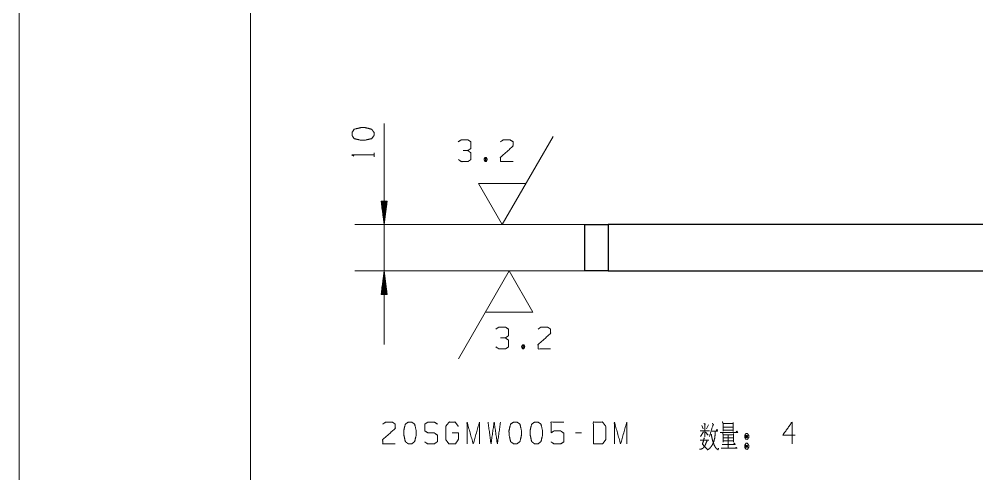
# Model space of a CAD drawing. Header units: millimetres. Extents: x 0 to 210, y 0 to 297.
# Drawn here: x 0 to 103.6, y 55.5 to 104.7 of the extents above; entities that cross this region are included whole.
import ezdxf

# ---------------------------------------------------------------- set-up
doc = ezdxf.new("R2010")
doc.units = ezdxf.units.MM
doc.layers.add('101', color=7, linetype='Continuous', true_color=0xffffff)

msp = doc.modelspace()

# ---------------------------------------------------------------- linework, layer by layer
at = {"layer": '101', "color": 133, "linetype": 'Continuous', "lineweight": 18}
for p, q in [((0, 297), (0, 0)), ((25, 292), (25, 5))]:
    msp.add_line(p, q, dxfattribs=at)
at = {"layer": '101', "color": 22, "linetype": 'Continuous', "lineweight": 18}
for p, q in [((39.46, 69.51), (39.46, 93.37)), ((39.8, 84.99), (39.13, 84.99)), ((39.13, 84.99), (39.13, 84.95)), ((39.13, 84.99), (39.13, 84.95)), ((39.13, 84.99), (39.46, 82.45)), ((39.18, 84.99), (39.18, 84.57)), ((39.23, 84.99), (39.23, 84.18)), ((39.28, 84.99), (39.28, 83.8)), ((39.34, 84.99), (39.34, 83.41)), ((39.39, 84.99), (39.39, 83.02)), ((39.44, 84.99), (39.44, 82.64)), ((39.46, 82.45), (39.8, 84.99)), ((39.49, 84.99), (39.49, 82.64)), ((39.54, 84.99), (39.54, 83.02)), ((39.59, 84.99), (39.59, 83.41)), ((39.64, 84.99), (39.64, 83.8)), ((39.69, 84.99), (39.69, 84.18)), ((39.74, 84.99), (39.74, 84.57)), ((39.79, 84.99), (39.79, 84.95)), ((39.79, 84.99), (39.79, 84.95)), ((63.68, 82.45), (36.29, 82.45)), ((48.43, 82.45), (56.05, 82.45)), ((63.68, 82.45), (49.06, 82.45)), ((63.68, 77.45), (36.29, 77.45)), ((39.46, 77.45), (39.13, 74.91)), ((39.39, 74.91), (39.39, 76.87)), ((39.44, 74.91), (39.44, 77.25)), ((39.8, 74.91), (39.46, 77.45)), ((39.49, 74.91), (39.49, 77.25)), ((39.54, 74.91), (39.54, 76.87)), ((56.79, 77.45), (49.17, 77.45)), ((63.68, 77.45), (49.81, 77.45)), ((39.23, 74.91), (39.23, 75.71)), ((39.28, 74.91), (39.28, 76.09)), ((39.34, 74.91), (39.34, 76.48)), ((39.59, 74.91), (39.59, 76.48)), ((39.64, 74.91), (39.64, 76.09)), ((39.69, 74.91), (39.69, 75.71)), ((39.13, 74.91), (39.13, 74.94)), ((39.13, 74.91), (39.13, 74.94)), ((39.13, 74.91), (39.8, 74.91)), ((39.18, 74.91), (39.18, 75.32)), ((39.74, 74.91), (39.74, 75.32)), ((39.79, 74.91), (39.79, 74.94)), ((39.79, 74.91), (39.79, 74.94))]:
    msp.add_line(p, q, dxfattribs=at)
at = {"layer": '101', "color": 163, "linetype": 'Continuous', "lineweight": 13}
for p, q in [((52.24, 82.45), (57.74, 91.97)), ((49.67, 86.9), (54.81, 86.9)), ((52.24, 82.45), (49.67, 86.9)), ((52.98, 77.45), (47.49, 67.93)), ((52.98, 77.45), (55.55, 73)), ((55.55, 73), (50.41, 73))]:
    msp.add_line(p, q, dxfattribs=at)
at = {"layer": '101', "color": 72, "linetype": 'Continuous', "lineweight": 18}
for p, q in [((38.37, 89.78), (38.37, 90.2)), ((50.36, 89.71), (50.52, 89.28)), ((54.42, 69.46), (54.58, 69.03)), ((73.8, 60.74), (73.96, 60.39)), ((74.55, 60.79), (74.32, 60.39)), ((60.82, 59.94), (60.15, 59.94)), ((73.65, 59.16), (74.56, 59.16)), ((74, 60.04), (73.68, 59.54)), ((74.23, 60.01), (74.51, 59.69))]:
    msp.add_line(p, q, dxfattribs=at)
at = {"layer": '101', "color": 72, "linetype": 'Continuous', "lineweight": 25}
for p, q in [((61.18, 77.45), (61.18, 82.45)), ((61.18, 82.45), (63.68, 82.45)), ((113.68, 82.45), (63.68, 82.45)), ((63.68, 82.45), (63.68, 77.45)), ((63.68, 77.45), (61.18, 77.45)), ((63.68, 77.45), (113.68, 77.45))]:
    msp.add_line(p, q, dxfattribs=at)
at = {"layer": '101', "color": 72, "linetype": 'Continuous', "lineweight": 18}
for points, knots in [([(38.37, 92.42), (38.12, 92.76), (37.42, 92.94), (36.95, 92.94), (36.22, 92.76), (36, 92.42), (36, 92.09), (36.22, 91.75), (36.95, 91.57), (37.42, 91.59), (38.12, 91.75), (38.37, 92.09), (38.37, 92.42)], [0, 0, 0.067525, 0.183971, 0.260583, 0.380942, 0.446141, 0.500306, 0.565504, 0.685863, 0.762528, 0.87831, 0.945835, 1, 1]), ([(48.51, 90.46), (48.84, 90.68), (48.84, 91.41), (48.51, 91.63), (47.82, 91.63), (47.48, 91.41)], [0, 0, 0.153874, 0.429852, 0.583727, 0.846124, 1, 1]), ([(52.05, 91.41), (52.37, 91.63), (53.06, 91.63), (53.4, 91.41), (53.4, 90.93), (52.04, 89.73), (52.05, 89.26), (53.4, 89.26)], [0, 0, 0.069692, 0.192978, 0.265274, 0.350227, 0.67474, 0.759752, 1, 1]), ([(47.5, 89.48), (47.82, 89.26), (48.51, 89.26), (48.84, 89.48), (48.84, 90.21), (48.51, 90.46), (48, 90.46)], [0, 0, 0.124121, 0.343688, 0.472446, 0.703377, 0.836732, 1, 1]), ([(36.2, 89.85), (36, 89.99), (38.37, 89.99)], [0, 0, 0.093489, 1, 1]), ([(50.36, 89.28), (50.52, 89.28), (50.61, 89.51), (50.52, 89.71), (50.36, 89.71), (50.27, 89.51), (50.36, 89.28), (50.52, 89.71)], [0, 0, 0.093975, 0.236781, 0.365958, 0.459933, 0.589109, 0.731913, 1, 1]), ([(52.57, 70.21), (52.91, 70.43), (52.91, 71.16), (52.57, 71.38), (51.88, 71.38), (51.55, 71.16)], [0, 0, 0.153874, 0.429852, 0.583727, 0.846126, 1, 1]), ([(56.12, 71.16), (56.43, 71.38), (57.12, 71.38), (57.46, 71.16), (57.46, 70.68), (56.1, 69.48), (56.12, 69.01), (57.46, 69.01)], [0, 0, 0.069692, 0.192978, 0.265274, 0.350227, 0.67474, 0.759752, 1, 1]), ([(51.56, 69.23), (51.88, 69.01), (52.57, 69.01), (52.91, 69.23), (52.91, 69.96), (52.57, 70.21), (52.06, 70.21)], [0, 0, 0.124119, 0.343688, 0.472446, 0.703377, 0.836732, 1, 1]), ([(54.42, 69.03), (54.58, 69.03), (54.67, 69.26), (54.58, 69.46), (54.42, 69.46), (54.33, 69.26), (54.42, 69.03), (54.58, 69.46)], [0, 0, 0.093976, 0.236785, 0.365958, 0.459934, 0.589105, 0.731914, 1, 1]), ([(39.32, 60.89), (39.64, 61.11), (40.33, 61.11), (40.67, 60.89), (40.67, 60.41), (39.3, 59.21), (39.32, 58.74), (40.67, 58.74)], [0, 0, 0.069692, 0.192977, 0.265274, 0.350227, 0.67474, 0.759752, 1, 1]), ([(42.43, 58.74), (42.76, 58.99), (42.94, 59.69), (42.94, 60.16), (42.76, 60.89), (42.43, 61.11), (42.09, 61.11), (41.76, 60.89), (41.58, 60.16), (41.6, 59.69), (41.76, 58.99), (42.09, 58.74), (42.43, 58.74)], [0, 0, 0.067526, 0.183972, 0.260584, 0.380943, 0.446141, 0.500306, 0.565504, 0.685863, 0.762528, 0.87831, 0.945835, 1, 1]), ([(43.86, 58.96), (44.19, 58.74), (44.88, 58.74), (45.22, 58.99), (45.22, 59.69), (44.88, 59.94), (44.21, 59.94), (43.86, 60.16), (43.86, 60.89), (44.21, 61.11), (44.88, 61.11), (45.22, 60.89)], [0, 0, 0.068036, 0.184055, 0.254519, 0.372336, 0.4428, 0.555844, 0.626371, 0.748394, 0.818921, 0.931965, 1, 1]), ([(46.82, 59.94), (47.49, 59.94), (47.49, 59.21), (47.16, 58.74), (46.47, 58.74), (46.13, 59.21), (46.13, 60.64), (46.49, 61.11), (47.14, 61.11), (47.48, 60.64)], [0, 0, 0.103295, 0.214795, 0.304261, 0.410275, 0.499741, 0.718896, 0.809958, 0.910534, 1, 1]), ([(48.43, 58.74), (48.43, 61.11), (49.1, 58.74), (49.77, 61.11), (49.77, 58.74)], [0, 0, 0.245192, 0.5, 0.754808, 1, 1]), ([(50.7, 61.11), (51.02, 58.74), (51.36, 61.11), (51.71, 58.74), (52.05, 61.11)], [0, 0, 0.249745, 0.499742, 0.750003, 1, 1]), ([(53.81, 58.74), (54.15, 58.99), (54.32, 59.69), (54.32, 60.16), (54.15, 60.89), (53.81, 61.11), (53.48, 61.11), (53.14, 60.89), (52.96, 60.16), (52.98, 59.69), (53.14, 58.99), (53.48, 58.74), (53.81, 58.74)], [0, 0, 0.067526, 0.183972, 0.260584, 0.380943, 0.446141, 0.500306, 0.565504, 0.685863, 0.762528, 0.87831, 0.945835, 1, 1]), ([(56.09, 58.74), (56.42, 58.99), (56.6, 59.69), (56.6, 60.16), (56.42, 60.89), (56.09, 61.11), (55.75, 61.11), (55.42, 60.89), (55.24, 60.16), (55.26, 59.69), (55.42, 58.99), (55.75, 58.74), (56.09, 58.74)], [0, 0, 0.067526, 0.183972, 0.260584, 0.380943, 0.446141, 0.500306, 0.565504, 0.685863, 0.762528, 0.87831, 0.945835, 1, 1]), ([(57.52, 58.96), (57.85, 58.74), (58.54, 58.74), (58.88, 58.96), (58.88, 59.91), (58.54, 60.16), (57.85, 60.16), (57.52, 59.94), (57.52, 61.11), (58.88, 61.11)], [0, 0, 0.062228, 0.168344, 0.230572, 0.376816, 0.441266, 0.547381, 0.609609, 0.79049, 1, 1]), ([(62.09, 58.74), (63.08, 58.74), (63.43, 59.21), (63.43, 60.64), (63.08, 61.11), (62.09, 61.11), (62.09, 58.74)], [0, 0, 0.142135, 0.227161, 0.43179, 0.516816, 0.658951, 1, 1]), ([(64.36, 58.74), (64.36, 61.11), (65.03, 58.74), (65.71, 61.11), (65.71, 58.74)], [0, 0, 0.245192, 0.5, 0.754808, 1, 1]), ([(76.03, 61.14), (76.12, 60.96), (76.12, 60.11), (76.12, 60.24), (77.21, 60.24), (77.21, 60.09), (77.21, 61.06), (77.21, 60.94), (76.12, 60.94), (77.21, 60.94), (77.21, 60.56), (76.12, 60.56)], [0, 0, 0.027307, 0.145701, 0.163112, 0.315749, 0.336642, 0.472446, 0.489857, 0.642494, 0.795131, 0.847363, 1, 1]), ([(83.92, 59.69), (82.57, 59.69), (83.58, 61.11), (83.58, 58.74)], [0, 0, 0.24587, 0.565295, 1, 1]), ([(74.05, 60.94), (74.21, 60.86), (74.14, 60.91), (74.14, 59.51), (74.14, 60.16), (73.65, 60.16), (74.64, 60.16)], [0, 0, 0.046316, 0.069122, 0.437818, 0.608998, 0.739332, 1, 1]), ([(74.94, 60.96), (75.1, 60.79), (75.04, 60.84), (74.64, 59.56)], [0, 0, 0.143537, 0.18777, 1, 1]), ([(74.9, 60.14), (75.5, 60.14), (75.47, 60.34), (75.4, 60.21)], [0, 0, 0.634143, 0.84846, 1, 1]), ([(75.8, 59.99), (77.69, 59.99), (77.6, 60.14), (77.51, 59.99)], [0, 0, 0.844514, 0.922257, 1, 1]), ([(74.39, 59.09), (74.25, 58.79), (74.16, 58.56), (74, 58.34), (73.84, 58.21), (73.58, 58.16)], [0, 0, 0.251055, 0.434039, 0.642625, 0.795769, 1, 1]), ([(74.09, 59.41), (73.88, 58.71), (74.41, 58.14)], [0, 0, 0.483236, 1, 1]), ([(75.25, 60.04), (75.25, 59.74), (75.22, 59.41), (75.13, 59.06), (74.99, 58.71), (74.83, 58.46), (74.65, 58.24), (74.41, 58.09)], [0, 0, 0.134098, 0.280225, 0.441582, 0.610312, 0.742764, 0.870656, 1, 1]), ([(74.83, 59.81), (74.88, 59.56), (74.94, 59.26), (75.04, 58.91), (75.18, 58.56), (75.34, 58.29), (75.57, 58.11), (75.63, 58.29)], [0, 0, 0.122116, 0.267688, 0.442438, 0.622811, 0.774616, 0.912626, 1, 1]), ([(76.08, 59.89), (76.12, 59.76), (76.12, 58.94), (76.12, 59.06), (77.25, 59.06), (77.25, 58.94), (77.25, 59.86), (77.25, 59.74), (76.12, 59.74), (76.12, 59.39), (77.25, 59.39), (76.68, 59.39), (76.68, 59.74), (76.68, 58.24), (76.68, 58.69), (76.01, 58.69), (77.42, 58.69), (77.34, 58.84), (77.27, 58.69)], [0, 0, 0.011506, 0.084582, 0.095654, 0.195852, 0.206924, 0.288857, 0.299929, 0.400127, 0.431129, 0.531326, 0.581425, 0.612427, 0.745292, 0.785151, 0.844643, 0.969891, 0.985312, 1, 1]), ([(78.75, 59.86), (78.59, 59.86), (78.45, 59.66), (78.45, 59.44), (78.59, 59.24), (78.75, 59.24), (78.89, 59.44), (78.89, 59.66), (78.75, 59.86)], [0, 0, 0.09101, 0.231142, 0.359867, 0.500002, 0.591011, 0.731144, 0.85987, 1, 1]), ([(78.59, 59.44), (78.75, 59.44), (78.59, 59.66), (78.59, 59.44)], [0, 0, 0.241159, 0.6589, 1, 1]), ([(78.75, 59.44), (78.75, 59.66), (78.59, 59.66)], [0, 0, 0.585821, 1, 1]), ([(75.9, 58.29), (77.62, 58.29), (77.53, 58.39), (77.46, 58.24)], [0, 0, 0.851383, 0.917655, 1, 1]), ([(78.89, 58.59), (78.75, 58.81), (78.59, 58.81), (78.45, 58.59), (78.45, 58.39), (78.59, 58.16), (78.75, 58.16), (78.89, 58.39), (78.89, 58.59)], [0, 0, 0.149198, 0.23851, 0.387709, 0.5, 0.6492, 0.738511, 0.887709, 1, 1]), ([(78.59, 58.59), (78.59, 58.39), (78.75, 58.39)], [0, 0, 0.55699, 1, 1]), ([(78.75, 58.59), (78.59, 58.59), (78.75, 58.39), (78.75, 58.59)], [0, 0, 0.258815, 0.674596, 1, 1])]:
    msp.add_open_spline(points, degree=1, knots=knots, dxfattribs=at)

doc.saveas('drawing.dxf')
